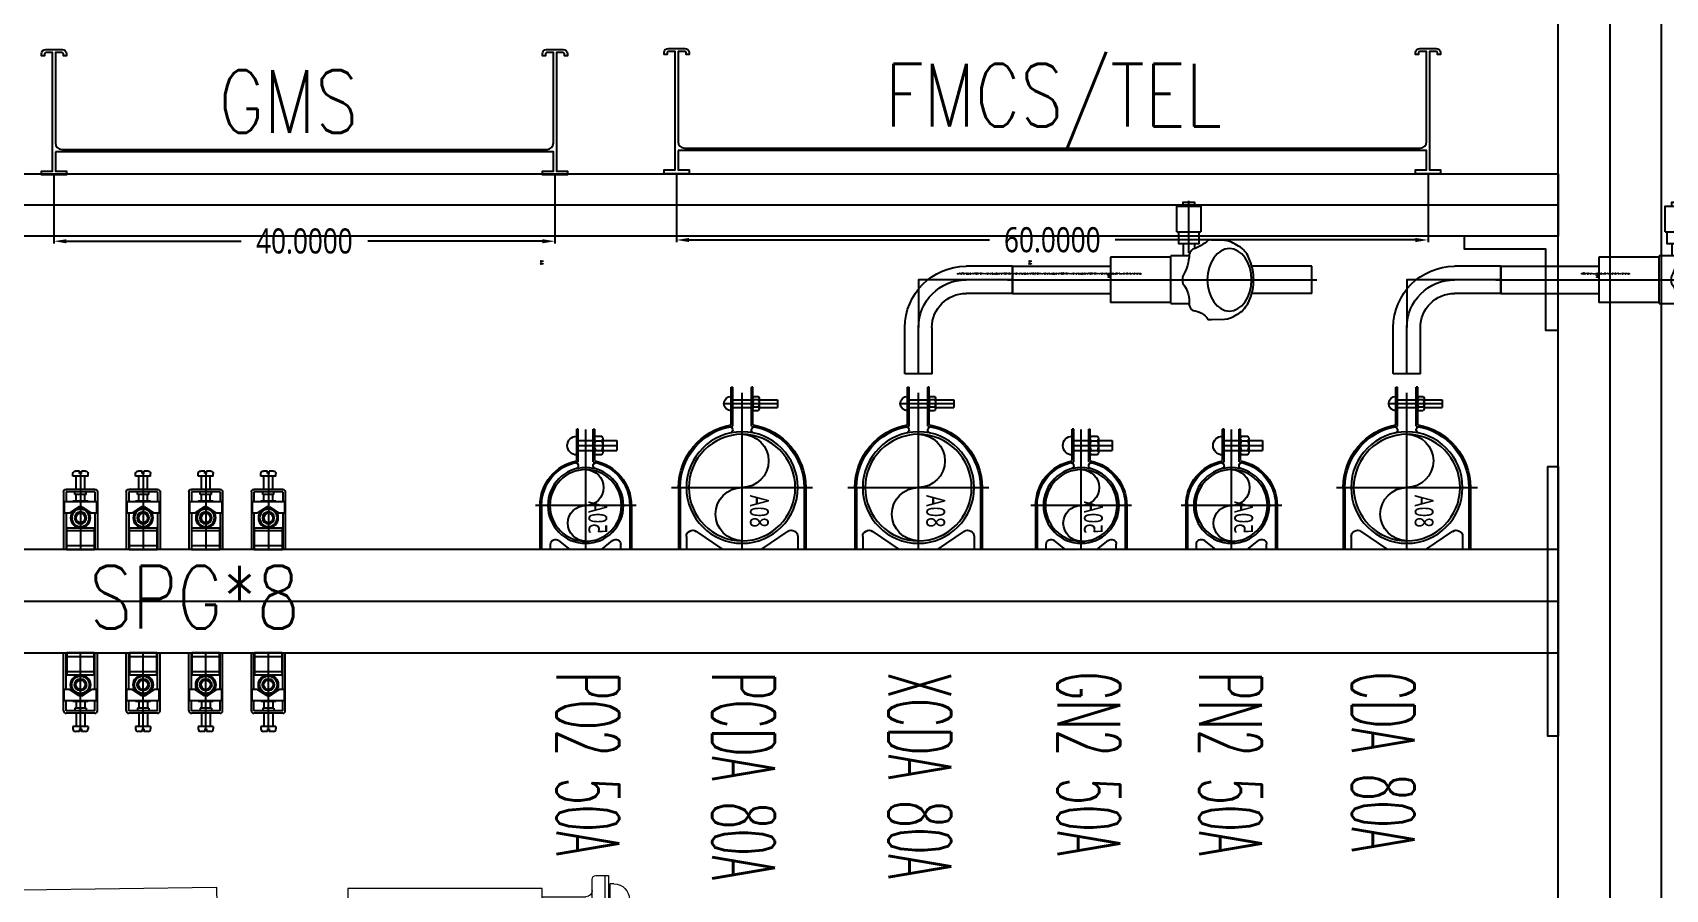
# Model space of a CAD drawing. Extents: x -18489 to 195597, y -1599 to 112111.
# Drawn here: x 11111.5 to 11241.8, y 26373.7 to 26442 of the extents above; entities that cross this region are included whole.
import ezdxf
from ezdxf.enums import TextEntityAlignment as Align

# ---------------------------------------------------------------- set-up
doc = ezdxf.new("R2010")
doc.units = 0
doc.header["$LTSCALE"] = 100
for name, pattern in [('188K-SM-07-F10-MECH-CR PIPE-Y2257103$0$AP7P1-SM-08-FNN-120-A(4)-SMP$0$18P2-SM-08-FNN-320-A(9)-20190318-JEN$0$SM-08-FNN-300-A(9)-JEN$0$15P6-SM-08-FNN-320-A(10)-UIS-TCM$0$15P6-SM-08-FNN-320-A(10)-UIS-TCM$0$15P6-SM-08-FNN-320-A(10)-UIS-TCM$0$15P6-SM-08-FNN-320-A(10)-UIS-TCM$0$15P6-SM-08-FNN-320-A(10)-UIS-TCM$0$15P6-SM-08-FNN-320-A(10)-UIS-TCM$0$15P6-SM-08-FNN-320-A(10)-UIS-TCM$0$8$0$F14P7-08-FNN-08-001_SPG$0$CENTER', [50.8, 31.75, -6.35, 6.35, -6.35]), ('188K-SM-07-F10-MECH-CR PIPE-Y2257103$0$AP7P1-SM-08-FNN-120-A(4)-SMP$0$18P2-SM-08-FNN-320-A(9)-20190318-JEN$0$SM-08-FNN-300-A(9)-JEN$0$15P6-SM-08-FNN-320-A(10)-UIS-TCM$0$15P6-SM-08-FNN-320-A(10)-UIS-TCM$0$15P6-SM-08-FNN-320-A(10)-UIS-TCM$0$15P6-SM-08-FNN-320-A(10)-UIS-TCM$0$15P6-SM-08-FNN-320-A(10)-UIS-TCM$0$15P6-SM-08-FNN-320-A(10)-UIS-TCM$0$15P6-SM-08-FNN-320-A(10)-UIS-TCM$0$8$0$F14P7-08-FNN-08-001_SPG$0$HIDDEN', [9.525, 6.35, -3.175]), ('188K-SM-07-F10-MECH-CR PIPE-Y2257103$0$CENTER', [2, 1.25, -0.25, 0.25, -0.25])]:
    doc.linetypes.add(name, pattern=pattern)
for name, color, linetype in [('188K-SM-07-F10-MECH-CR PIPE-Y2257103$0$0-AP7P1-SM-08-BG_CDA', 6, 'Continuous'), ('188K-SM-07-F10-MECH-CR PIPE-Y2257103$0$0-BG', 6, 'Continuous'), ('188K-SM-07-F10-MECH-CR PIPE-Y2257103$0$0-Y-CCD', 5, 'Continuous'), ('188K-SM-07-F10-MECH-CR PIPE-Y2257103$0$15P6-SM-08-FNN-320-A(10)-UIS-TCM$0$15P6-SM-08-FNN-320-A(10)-UIS-TCM$0$15P6-SM-08-FNN-320-A(10)-UIS-TCM$0$15P6-SM-08-FNN-320-A(10)-UIS-TCM$0$15P6-SM-08-FNN-320-A(10)-UIS-TCM$0$G-BG_XCDA.TXT', 21, 'Continuous'), ('188K-SM-07-F10-MECH-CR PIPE-Y2257103$0$18P6-SM-08-FNN-120-A(X)-20211124$0$0-L191043-PCWR-20.7-P', 6, 'Continuous'), ('188K-SM-07-F10-MECH-CR PIPE-Y2257103$0$18P6-SM-08-FNN-120-A(X)-20211124$0$0-和淞-G-BG_PN2', 116, 'Continuous'), ('188K-SM-07-F10-MECH-CR PIPE-Y2257103$0$AP7P1-SM-08-FNN-120-A(12.5)-SMP$0$18P6-SM-08-FNN-120-A(X)-20211124$0$0-和淞-G-BG_GN2', 5, 'Continuous'), ('188K-SM-07-F10-MECH-CR PIPE-Y2257103$0$AP7P1-SM-08-FNN-120-A(4)-SMP$0$18P2-SM-08-FNN-320-A(9)-20190318-JEN$0$SM-08-FNN-300-A(9)-JEN$0$15P6-SM-08-FNN-320-A(10)-UIS-TCM$0$15P6-SM-08-FNN-320-A(10)-UIS-TCM$0$15P6-SM-08-FNN-320-A(10)-UIS-TCM$0$15P6-SM-08-FNN-320-A(10)-UIS-TCM$0$15P6-SM-08-FNN-320-A(10)-UIS-TCM$0$8$0$F14P7-08-FNN-08-001_SPG$0$G-SPG_C-20%F2+N2#AC201', 120, 'Continuous'), ('188K-SM-07-F10-MECH-CR PIPE-Y2257103$0$DIM', 3, 'Continuous'), ('188K-SM-07-F10-MECH-CR PIPE-Y2257103$0$H-TXT', 7, 'Continuous'), ('188K-SM-07-F10-MECH-CR PIPE-Y2257103$0$SH-LINE-130', 2, 'Continuous'), ('188K-SM-07-F10-MECH-CR PIPE-Y2257103$0$UPW_PVDF', 7, 'Continuous')]:
    doc.layers.add(name, color=color, linetype=linetype)
doc.layers.add('188K-SM-07-F10-MECH-CR PIPE-Y2257103$0$Blcok.TXT', color=7, linetype='Continuous', plot=False)
doc.layers.add('188K-SM-07-F10-MECH-CR PIPE-Y2257103$0$Block.TXT', color=7, linetype='Continuous', plot=False)
doc.layers.add('188K-SM-07-F10-MECH-CR PIPE-Y2257103$0$PCW', color=3, linetype='Continuous', lineweight=5, true_color=0x00ff00)
doc.styles.add('188K-SM-07-F10-MECH-CR PIPE-Y2257103$0$AA-TXT', font='romans.shx', dxfattribs={"bigfont": 'chineset.shx'})
doc.styles.add('188K-SM-07-F10-MECH-CR PIPE-Y2257103$0$AP6A-SM-08-FNN-300-A(18)-BAY$0$15P6-SM-08-FNN-100-A(D)-UIS-TCM$0$SM-08-FNN-300-0_WWT(8)$0$SIMPLEX', font='SIMPLEX.shx', dxfattribs={"width": 0.7})
doc.styles.add('188K-SM-07-F10-MECH-CR PIPE-Y2257103$0$Standard', font='', dxfattribs={"width": 0.8})
doc.styles.add('188K-SM-07-F10-MECH-CR PIPE-Y2257103$0$TXT', font='txt.shx', dxfattribs={"width": 0.55, "bigfont": 'chineset.shx'})
doc.styles.get('188K-SM-07-F10-MECH-CR PIPE-Y2257103$0$Standard').set_extended_font_data('Microsoft JhengHei')
doc.dimstyles.new('188K-SM-07-F10-MECH-CR PIPE-Y2257103$0$Standard', dxfattribs={"dimtxt": 0.18, "dimasz": 0.18, "dimexe": 0.18, "dimexo": 0.0625, "dimgap": 0.09, "dimtad": 0, "dimtih": 1, "dimtoh": 1, "dimdec": 4, "dimzin": 0, "dimdsep": 46, "dimtxsty": '188K-SM-07-F10-MECH-CR PIPE-Y2257103$0$Standard', "dimcen": 0.09, "dimadec": 0, "dimazin": 0, "dimtfac": 1, "dimtdec": 4, "dimtofl": 0, "dimtmove": 0, "dimatfit": 3, "dimfxl": 1, "dimtolj": 1, "dimtzin": 0, "dimarcsym": 0})

# ---------------------------------------------------------------- blocks, each defined once
blk = doc.blocks.new('188K-SM-07-F10-MECH-CR PIPE-Y2257103$0$SEC-P-Clamp-80A')
at = {"color": 0, "linetype": 'ByBlock'}
for p, q in [((-13.7, 119.5), (-28.3, 119.5)), ((-28.3, 119.5), (-28.3, 113.5)), ((-13.7, 120.9), (-13.7, 112.2)), ((-9.5, 122.3), (-12.9, 122.3)), ((-12.9, 119.4), (-9.5, 119.4)), ((-8.7, 99.5), (-8.7, 129.5)), ((-8.7, 129.5), (-7.5, 129.5)), ((-8.7, 112.2), (-8.7, 120.9)), ((-7.5, 98.5), (-7.5, 129.5)), ((7.5, 119.5), (-7.5, 119.5)), ((7.5, 98.5), (7.5, 129.5)), ((8.7, 129.5), (7.5, 129.5)), ((8.7, 99.5), (8.7, 129.5)), ((-13.7, 113.5), (-28.3, 113.5)), ((-12.9, 113.6), (-9.5, 113.6)), ((-12.9, 110.8), (-9.5, 110.8)), ((7.5, 113.5), (-7.5, 113.5)), ((-50.8, 49.5), (-50.8, 0)), ((-49.5, 49.5), (-49.5, 0)), ((49.5, 49.5), (49.5, 0)), ((50.8, 49.5), (50.8, 0)), ((-15.2, 0), (-36.8, 14.6)), ((15.2, 0), (36.8, 14.6)), ((-50.8, 0), (50.8, 0)), ((-44.5, 10.4), (-44.5, 0)), ((44.5, 10.4), (44.5, 0))]:
    blk.add_line(p, q, dxfattribs=at)
at = {"color": 1, "linetype": '188K-SM-07-F10-MECH-CR PIPE-Y2257103$0$CENTER'}
for p, q in [((0, 0), (0, 129.1)), ((14.5, 116.5), (-28.3, 116.5)), ((56.3, 49.5), (-56.3, 49.5))]:
    blk.add_line(p, q, dxfattribs=at)
at = {"color": 0, "linetype": 'ByBlock'}
for radius in [44.5, 42.5]:
    blk.add_circle((0, 49.5), radius, dxfattribs=at)
for centre, radius, start, end in [((-12, 120.9), 1.7, 122.0046, 237.9954), ((-8.1, 116.5), 5.61, 149.0209, 210.9791), ((-10.4, 120.9), 1.7, 302.0046, 57.9954), ((-14.3, 116.5), 5.61, 329.0209, 30.9791), ((8.7, 116.5), 5.77, 270, 90), ((-12, 112.2), 1.7, 122.0046, 237.9954), ((-10.4, 112.2), 1.7, 302.0046, 57.9954), ((0, 49.5), 50.8, 99.8709, 180), ((0, 49.5), 49.5, 98.7059, 180), ((-10, 95.4), 2.5, 284.2411, 104.2411), ((0, 49.5), 49.5, 0, 81.2941), ((10, 95.4), 2.5, 75.7589, 255.7589), ((0, 49.5), 50.8, 0, 80.1291), ((-39.5, 10.4), 5, 55.9469, 180), ((39.5, 10.4), 5, 0, 124.0531)]:
    blk.add_arc(centre, radius, start, end, dxfattribs=at)
for centre, start, end in [((0, 70.8), 90, 270), ((0, 28.3), 270, 90)]:
    blk.add_arc(centre, 21.2, start, end)
at = {"color": 2, "linetype": 'ByBlock', "style": '188K-SM-07-F10-MECH-CR PIPE-Y2257103$0$Standard', "width": 0.75}
blk.add_text('80A', height=15, rotation=90, dxfattribs=at).set_placement((-13.8, 30.6), align=Align.MIDDLE)
blk = doc.blocks.new('*U1950')
at = {"color": 0}
blk.add_blockref('188K-SM-07-F10-MECH-CR PIPE-Y2257103$0$SEC-P-Clamp-80A', (0, 0), dxfattribs=at)
blk = doc.blocks.new('188K-SM-07-F10-MECH-CR PIPE-Y2257103$0$PCW-150Ax50A-L20-l_dwg_BFV-toyo-50A-f-3997985-SEC-F21')
at = {"layer": '188K-SM-07-F10-MECH-CR PIPE-Y2257103$0$PCW'}
for p, q in [((176568.5, 9726.3), (176569.5, 9726.3)), ((176572.5, 9736.1), (176572.5, 9655.1)), ((176582.5, 9666.1), (176582.5, 9733.1)), ((176622.5, 9719.1), (176587.5, 9719.1)), ((176568.5, 9710.6), (176569.5, 9710.6)), ((176568.5, 9697.6), (176569.5, 9697.6)), ((176622.5, 9689.1), (176587.5, 9689.1)), ((176564, 9675.2), (176562.3, 9667.3)), ((176564, 9669.7), (176564, 9680.2)), ((176565, 9682), (176569.5, 9682)), ((176565, 9678.5), (176569.5, 9678.5)), ((176585.5, 9682.5), (176590.3, 9682.5)), ((176585.5, 9678.7), (176590.3, 9678.7)), ((176591.3, 9669.3), (176591.3, 9680.6)), ((176591.3, 9679), (176592.5, 9679)), ((176565, 9671.5), (176569.5, 9671.5)), ((176569.5, 9668), (176565, 9668)), ((176572.5, 9663.1), (176579.5, 9663.1)), ((176585.5, 9671.2), (176590.3, 9671.2)), ((176585.5, 9667.5), (176590.3, 9667.5)), ((176559.8, 9654.8), (176564.8, 9656.7)), ((176574, 9647), (176573.3, 9649.7)), ((176547.2, 9639.8), (176547.8, 9600.6)), ((176562.6, 9626.1), (176575.6, 9631)), ((176572.4, 9603.2), (176572.7, 9600.6)), ((176573.8, 9601), (176573.5, 9603.6)), ((176579, 9598.4), (176581.2, 9599.1)), ((176579.4, 9597.3), (176581.6, 9598))]:
    blk.add_line(p, q, dxfattribs=at)
at = {"layer": '188K-SM-07-F10-MECH-CR PIPE-Y2257103$0$PCW', "color": 1, "true_color": 0xff0000}
blk.add_line((176561.3, 9694.1), (176561.3, 9714.1), dxfattribs=at)
at = {"layer": '188K-SM-07-F10-MECH-CR PIPE-Y2257103$0$PCW', "flags": 128}
for points in [[(176565.1, 9729.4), (176568.5, 9729.4), (176568.5, 9695.7), (176565.5, 9682)], [(176579.5, 9736.1), (176572.5, 9736.1), (176569.5, 9736.1), (176569.5, 9655.1)], [(176552.7, 9717), (176552.7, 9685.4), (176547.2, 9640.2)], [(176582.5, 9682.5), (176584.5, 9682.5), (176584.5, 9667.5), (176582.5, 9667.5)], [(176591.3, 9671), (176592.5, 9671), (176592.5, 9679), (176593.5, 9678), (176593.5, 9672), (176592.5, 9671)], [(176571.4, 9651.2), (176580.1, 9644.4), (176582, 9646.7), (176573.3, 9653.5)], [(176557.9, 9641.4), (176560.9, 9640.2), (176560.5, 9639.1), (176557.7, 9640.2)], [(176580.6, 9607.7), (176579.6, 9611.9), (176577.7, 9618.8)], [(176581.7, 9608.1), (176580.7, 9612.2), (176578.9, 9619.1)], [(176554.3, 9594.1), (176556.3, 9594.1), (176555.8, 9602.8)]]:
    blk.add_lwpolyline(points, dxfattribs=at)
for points in [[(176777.5, 9682.6), (176622.5, 9682.6), (176622.5, 9725.6), (176777.5, 9725.6)], [(176562.4, 9706.1), (176563.6, 9704.1), (176562.4, 9702.1), (176560.1, 9702.1), (176559, 9704.1), (176560.1, 9706.1)]]:
    blk.add_lwpolyline(points, close=True, dxfattribs=at)
at = {"layer": '188K-SM-07-F10-MECH-CR PIPE-Y2257103$0$PCW', "color": 1, "true_color": 0xff0000, "flags": 128}
blk.add_lwpolyline([(176551.3, 9704.1), (176617.5, 9704.1), (176782.5, 9704.1)], dxfattribs=at)
at = {"layer": '188K-SM-07-F10-MECH-CR PIPE-Y2257103$0$PCW'}
for centre, radius in [((176561.3, 9704.1), 4), ((176561.3, 9704.1), 2), ((176555.4, 9649.4), 2.06), ((176555.4, 9649.4), 1.41)]:
    blk.add_circle(centre, radius, dxfattribs=at)
for centre, radius, start, end in [((176565.1, 9717), 12.4, 90, 180), ((176579.5, 9733.1), 3, 0, 90), ((176587.5, 9724.1), 5, 180, 270), ((176587.5, 9684.1), 5, 90, 180), ((176566, 9680.2), 2.03, 120.5102, 239.4898), ((176570.6, 9675), 6.62, 148.1092, 211.8908), ((176586.8, 9680.6), 2.26, 123.8875, 236.1125), ((176592, 9675), 7.54, 150.1583, 209.8417), ((176589, 9680.6), 2.26, 303.8875, 56.1125), ((176583.8, 9675), 7.54, 330.1583, 29.8417), ((176836.8, 9607.2), 281, 167.6464, 180.9142), ((176566, 9669.7), 2.03, 120.5102, 239.4898), ((176579.5, 9666.1), 3, 270, 0), ((176586.8, 9669.3), 2.26, 123.8875, 236.1125), ((176589, 9669.3), 2.26, 303.8875, 56.1125), ((176566.8, 9651.2), 5.84, 62.8396, 110), ((176574.5, 9655.1), 5, 180, 232), ((176574.5, 9655.1), 2, 180, 232), ((176550.6, 9639.8), 3.44, 173.0887, 180.5618), ((176462.7, 9566.5), 116.9, 18.505, 36.0403), ((176568.4, 9645.5), 5.84, 359.3167, 15), ((176667.7, 9644.3), 93.5, 179.3168, 195.8177), ((176562.8, 9625.6), 0.584, 110.5352, 210.537), ((176462.7, 9566.5), 115.7, 18.505, 30.537), ((176575.8, 9630.4), 0.584, 8.5726, 110.5352), ((176667.7, 9644.3), 92.3, 188.5726, 195.8177), ((176554.3, 9600.7), 6.53, 180.5613, 270), ((176577.7, 9602.3), 5.26, 198.5051, 288.5045), ((176577.7, 9602.3), 4.09, 198.5051, 288.5045), ((176607.7, 9618.7), 29.2, 202.0741, 211.4646), ((176580.3, 9601.9), 2.92, 288.5053, 31.4646), ((176580.3, 9601.9), 4.09, 288.5053, 31.4646), ((176607.7, 9618.7), 28, 202.0741, 211.4646)]:
    blk.add_arc(centre, radius, start, end, dxfattribs=at)
blk = doc.blocks.new('188K-SM-07-F10-MECH-CR PIPE-Y2257103$0$SEC-P-Clamp-50A')
at = {"color": 0, "linetype": 'ByBlock'}
for p, q in [((-7.2, 71), (-7.2, 96)), ((-6, 96), (-7.2, 96)), ((-6, 70), (-6, 96)), ((6, 70), (6, 96)), ((6, 96), (7.2, 96)), ((7.2, 71), (7.2, 96)), ((-13.7, 87), (-24.8, 87)), ((-24.8, 87), (-24.8, 79)), ((-13.7, 79), (-24.8, 79)), ((-13.7, 88.6), (-13.7, 77.4)), ((-8, 90.5), (-12.9, 90.5)), ((-8, 86.7), (-12.9, 86.7)), ((-8, 79.2), (-12.9, 79.2)), ((-7.2, 77.4), (-7.2, 88.6)), ((6, 87), (-6, 87)), ((6, 79), (-6, 79)), ((-12.9, 75.5), (-8, 75.5)), ((-36.5, 35.2), (-36.5, 0)), ((-35.2, 35.2), (-35.2, 0)), ((35.2, 35.2), (35.2, 0)), ((36.5, 35.2), (36.5, 0)), ((-36.5, 0), (36.5, 0)), ((-28, 0), (-28, 4.2)), ((-12.5, 0), (-21.5, 7.3)), ((12.5, 0), (21.5, 7.3)), ((28, 0), (28, 4.2))]:
    blk.add_line(p, q, dxfattribs=at)
at = {"color": 1, "linetype": '188K-SM-07-F10-MECH-CR PIPE-Y2257103$0$CENTER'}
for p, q in [((0, 0), (0, 95.9)), ((7.2, 83), (-24.8, 83)), ((-40.2, 35.2), (40.2, 35.2))]:
    blk.add_line(p, q, dxfattribs=at)
at = {"color": 0, "linetype": 'ByBlock'}
for radius in [30.2, 28.6]:
    blk.add_circle((0, 35.2), radius, dxfattribs=at)
for centre, radius, start, end in [((-11.1, 88.6), 2.6, 133.818, 226.182), ((-4.5, 83), 9.2, 155.9322, 204.0678), ((-11.1, 77.4), 2.6, 133.818, 226.182), ((-9.8, 88.6), 2.6, 313.818, 46.182), ((-16.4, 83), 9.2, 335.9322, 24.0678), ((-9.8, 77.4), 2.6, 313.818, 46.182), ((7.2, 83), 7.51, 270, 90), ((0, 35.2), 36.4, 101.3926, 180), ((0, 35.2), 35.2, 99.8002, 180), ((-8.5, 66.9), 2.51, 279.2496, 105.0462), ((0, 35.2), 35.2, 0, 80.1998), ((8.5, 66.9), 2.51, 74.9538, 260.7504), ((0, 35.2), 36.4, 0, 78.6074), ((0, 49.5), 14.3, 90, 270), ((0, 21), 14.3, 270, 90), ((-24, 4.2), 4, 50.95, 180), ((24, 4.2), 4, 0, 129.05)]:
    blk.add_arc(centre, radius, start, end, dxfattribs=at)
at = {"color": 2, "linetype": 'ByBlock', "style": '188K-SM-07-F10-MECH-CR PIPE-Y2257103$0$Standard', "width": 0.75}
blk.add_text('50A', height=15, rotation=90, dxfattribs=at).set_placement((-9.7, 25.6), align=Align.MIDDLE)
blk = doc.blocks.new('*U671')
at = {"color": 0}
blk.add_blockref('188K-SM-07-F10-MECH-CR PIPE-Y2257103$0$SEC-P-Clamp-50A', (0, 0), dxfattribs=at)
blk = doc.blocks.new('*D1956')
at = {"layer": '188K-SM-07-F10-MECH-CR PIPE-Y2257103$0$DIM', "color": 0, "lineweight": -2, "transparency": 16777216}
for p, q in [((0, -0.06), (0, -5.47)), ((60, -0.06), (60, -5.47)), ((1, -5.29), (24.98, -5.29)), ((59, -5.29), (35.02, -5.29))]:
    blk.add_line(p, q, dxfattribs=at)
at = {"layer": '188K-SM-07-F10-MECH-CR PIPE-Y2257103$0$DIM', "color": 0, "transparency": 16777216}
for points in [[(1, -5.13), (1, -5.46), (0, -5.29)], [(59, -5.13), (59, -5.46), (60, -5.29)]]:
    blk.add_solid(points, dxfattribs=at)
at = {"layer": 'DefPoints', "color": 0, "transparency": 16777216}
for p in [(0, 0), (60, 0), (60, -5.29)]:
    blk.add_point(p, dxfattribs=at)
at = {"layer": '188K-SM-07-F10-MECH-CR PIPE-Y2257103$0$DIM', "color": 0, "transparency": 16777216, "insert": (30, -5.29), "char_height": 2, "attachment_point": 5, "style": '188K-SM-07-F10-MECH-CR PIPE-Y2257103$0$Standard'}
blk.add_mtext('\\A1;60.0000', dxfattribs=at)
blk = doc.blocks.new('*D684')
at = {"layer": '188K-SM-07-F10-MECH-CR PIPE-Y2257103$0$DIM', "color": 0, "lineweight": -2, "transparency": 16777216}
for p, q in [((0, -0.06), (0, -5.47)), ((40, -0.06), (40, -5.47)), ((1, -5.29), (14.94, -5.29)), ((39, -5.29), (25.06, -5.29))]:
    blk.add_line(p, q, dxfattribs=at)
at = {"layer": '188K-SM-07-F10-MECH-CR PIPE-Y2257103$0$DIM', "color": 0, "transparency": 16777216}
for points in [[(1, -5.13), (1, -5.46), (0, -5.29)], [(39, -5.13), (39, -5.46), (40, -5.29)]]:
    blk.add_solid(points, dxfattribs=at)
at = {"layer": 'DefPoints', "color": 0, "transparency": 16777216}
for p in [(0, 0), (40, 0), (40, -5.29)]:
    blk.add_point(p, dxfattribs=at)
at = {"layer": '188K-SM-07-F10-MECH-CR PIPE-Y2257103$0$DIM', "color": 0, "transparency": 16777216, "insert": (20, -5.29), "char_height": 2, "attachment_point": 5, "style": '188K-SM-07-F10-MECH-CR PIPE-Y2257103$0$Standard'}
blk.add_mtext('\\A1;40.0000', dxfattribs=at)
blk = doc.blocks.new('188K-SM-07-F10-MECH-CR PIPE-Y2257103$0$Bellow_15A_R')
at = {"color": 0}
for p, q in [((4.81, 1.8), (0, 1.8)), ((0, -1.8), (0, 1.8)), ((4.81, 1.9), (4.81, -1.9)), ((4.81, 1.9), (6.29, 1.9)), ((-7.83, 1.08), (0, 1.08)), ((-7.83, 1.08), (-7.83, -1.08)), ((16.07, 1.08), (11.29, 1.08)), ((16.07, 1.08), (16.07, -1.08)), ((-7.83, -1.08), (0, -1.08)), ((16.07, -1.08), (11.29, -1.08)), ((4.81, -1.8), (0, -1.8)), ((6.28, -1.9), (4.81, -1.9))]:
    blk.add_line(p, q, dxfattribs=at)
at = {"color": 2, "linetype": '188K-SM-07-F10-MECH-CR PIPE-Y2257103$0$CENTER', "ltscale": 3}
blk.add_line((-8.24, 0), (16.48, 0), dxfattribs=at)
at = {"color": 0}
blk.add_lwpolyline([(11.13, -1.55, -0.129678), (10.5, -2.5, -0.076709), (9.35, -3.11), (9.11, -3.14), (8.07, -3.17, -0.111401), (7.8, -3.16, 0.105556), (6.58, -2.45, -0.110801), (6.28, -2.02, 0.124714), (5.78, -0.3, -0.093313), (5.78, 0.3, 0.191988), (6.28, 2.02, -0.199243), (6.58, 2.45, 0.232869), (7.8, 3.16, -0.069384), (8.07, 3.17), (9.11, 3.14), (9.35, 3.11, -0.093734), (10.5, 2.49, -0.099389), (11.13, 1.55, -0.039332), (11.36, 0.8, -0.090181), (11.36, -0.8, -0.048841)], format="xyb", close=True, dxfattribs=at)
blk.add_ellipse((9.49, 0), major_axis=(0, -2.49), ratio=0.70911, dxfattribs=at)
blk = doc.blocks.new('*U2021')
at = {"color": 0}
for p, q in [((5.81, -2.88), (5.81, -1.9)), ((6.7, -2.88), (6.7, -2.49)), ((5.3, -3.84), (5.33, -3.82)), ((5.33, -3.82), (7.18, -3.82)), ((5.46, -3.5), (5.46, -3.5)), ((7.05, -2.88), (7.04, -2.88)), ((7.04, -3.5), (7.05, -3.5)), ((7.21, -3.84), (7.18, -3.82))]:
    blk.add_line(p, q, dxfattribs=at)
at = {"color": 2, "linetype": '188K-SM-07-F10-MECH-CR PIPE-Y2257103$0$CENTER'}
blk.add_line((6.25, -2.15), (6.25, -6.29), dxfattribs=at)
at = {"color": 0}
for points in [[(5.3, -3.83), (5.3, -5.88), (7.21, -5.88), (7.21, -3.83)], [(7.05, -3.82), (7.04, -2.88), (5.46, -2.88), (5.46, -2.88), (5.46, -3.82)], [(5.81, -5.88), (5.81, -6.2), (6.7, -6.2), (6.7, -5.88)]]:
    blk.add_lwpolyline(points, dxfattribs=at)
blk.add_blockref('188K-SM-07-F10-MECH-CR PIPE-Y2257103$0$Bellow_15A_R', (0, 0), dxfattribs=at)
at = {"layer": '188K-SM-07-F10-MECH-CR PIPE-Y2257103$0$Blcok.TXT', "color": 0, "style": '188K-SM-07-F10-MECH-CR PIPE-Y2257103$0$TXT', "width": 0.6}
for tag, p in [('進吹氣口', (-0.18, -0.29)), ('管徑', (-0.18, -0.41)), ('氣種', (-0.18, -0.54))]:
    blk.add_attdef(tag, p, '', height=0.1, dxfattribs=at)
blk = doc.blocks.new('*U2029')
at = {"color": 0}
for p, q in [((-2.23, -28.92), (-5.92, -28.92)), ((-2.23, -31.09), (-2.23, -28.92)), ((-2.23, -31.09), (-5.92, -31.09)), ((-10.81, -37.5), (-10.81, -33.81)), ((-8.65, -37.5), (-8.65, -33.81)), ((-10.81, -37.5), (-8.65, -37.5))]:
    blk.add_line(p, q, dxfattribs=at)
at = {"color": 1}
for p, q in [((-2.23, -30), (-5.92, -30)), ((-9.73, -37.5), (-9.73, -33.81))]:
    blk.add_line(p, q, dxfattribs=at)
at = {"color": 0}
for radius in [4.89, 2.73]:
    blk.add_arc((-5.92, -33.81), radius, 90, 180, dxfattribs=at)
at = {"color": 1}
blk.add_arc((-5.92, -33.81), 3.81, 90, 180, dxfattribs=at)
at = {"layer": 'DefPoints'}
blk.add_lwpolyline([(-9.73, -33.81), (-9.73, -30), (-5.92, -30)], dxfattribs=at)
blk = doc.blocks.new('188K-SM-07-F10-MECH-CR PIPE-Y2257103$0$AP7P1-SM-08-FNN-120-A(4)-SMP$0$18P2-SM-08-FNN-320-A(9)-20190318-JEN$0$SM-08-FNN-300-A(9)-JEN$0$15P6-SM-08-FNN-320-A(10)-UIS-TCM$0$15P6-SM-08-FNN-320-A(10)-UIS-TCM$0$15P6-SM-08-FNN-320-A(10)-UIS-TCM$0$15P6-SM-08-FNN-320-A(10)-UIS-TCM$0$15P6-SM-08-FNN-320-A(10)-UIS-TCM$0$15P6-SM-08-FNN-320-A(10)-UIS-TCM$0$15P6-SM-08-FNN-320-A(10)-UIS-TCM$0$8$0$F14P7-08-FNN-08-001_SPG$0$TubeClamp-6+10')
at = {"color": 0, "linetype": 'ByBlock'}
for p, q in [((-6, 43.6), (-6, 45.6)), ((-6, 43.6), (6, 43.6)), ((-4, 47.6), (-0.7, 47.6)), ((-3.5, 33), (-3.5, 43.6)), ((-0.7, 45.6), (-0.7, 47.6)), ((-0.7, 45.6), (0.8, 45.6)), ((0.8, 47.6), (4, 47.6)), ((0.8, 45.6), (0.8, 47.6)), ((3.5, 33), (3.5, 43.6)), ((6, 43.6), (6, 45.6)), ((-13.5, 31), (-13.5, 0)), ((-11.5, 33), (11.5, 33)), ((-11.5, 31), (-11.5, 23.1)), ((-11.5, 31), (11.5, 31)), ((-4.5, 29), (-4.5, 31)), ((-4.5, 29), (4.5, 29)), ((-3.5, 23.6), (-3.5, 29)), ((3.5, 23.6), (3.5, 29)), ((4.5, 29), (4.5, 31)), ((11.5, 31), (11.5, 23.1)), ((13.5, 31), (13.5, 0)), ((-12.9, 23.1), (13, 23.1)), ((-12.9, 23.1), (-12.9, 14.1)), ((-12.9, 14.1), (-8.7, 14.1)), ((-11.5, 14.1), (-11.5, 0)), ((-1, 19.1), (-8.7, 14.1)), ((-6, 23.6), (6, 23.6)), ((-6, 23.6), (-6, 23.1)), ((-1, 19.1), (1, 19.1)), ((1, 19.1), (8.8, 14.1)), ((6, 23.6), (6, 23.1)), ((8.8, 14.1), (13, 14.1)), ((11.5, 14.1), (11.5, 0)), ((13, 23.1), (13, 14.1)), ((-11, -12.1), (11, -12.1))]:
    blk.add_line(p, q, dxfattribs=at)
at = {"color": 1, "linetype": '188K-SM-07-F10-MECH-CR PIPE-Y2257103$0$AP7P1-SM-08-FNN-120-A(4)-SMP$0$18P2-SM-08-FNN-320-A(9)-20190318-JEN$0$SM-08-FNN-300-A(9)-JEN$0$15P6-SM-08-FNN-320-A(10)-UIS-TCM$0$15P6-SM-08-FNN-320-A(10)-UIS-TCM$0$15P6-SM-08-FNN-320-A(10)-UIS-TCM$0$15P6-SM-08-FNN-320-A(10)-UIS-TCM$0$15P6-SM-08-FNN-320-A(10)-UIS-TCM$0$15P6-SM-08-FNN-320-A(10)-UIS-TCM$0$15P6-SM-08-FNN-320-A(10)-UIS-TCM$0$8$0$F14P7-08-FNN-08-001_SPG$0$CENTER'}
blk.add_line((0, 47.6), (0, -15.2), dxfattribs=at)
at = {"color": 8, "linetype": '188K-SM-07-F10-MECH-CR PIPE-Y2257103$0$AP7P1-SM-08-FNN-120-A(4)-SMP$0$18P2-SM-08-FNN-320-A(9)-20190318-JEN$0$SM-08-FNN-300-A(9)-JEN$0$15P6-SM-08-FNN-320-A(10)-UIS-TCM$0$15P6-SM-08-FNN-320-A(10)-UIS-TCM$0$15P6-SM-08-FNN-320-A(10)-UIS-TCM$0$15P6-SM-08-FNN-320-A(10)-UIS-TCM$0$15P6-SM-08-FNN-320-A(10)-UIS-TCM$0$15P6-SM-08-FNN-320-A(10)-UIS-TCM$0$15P6-SM-08-FNN-320-A(10)-UIS-TCM$0$8$0$F14P7-08-FNN-08-001_SPG$0$HIDDEN'}
for p, q in [((-13.5, 0), (-13.5, -15)), ((-11.5, 0), (-11.5, -15)), ((-11, 0), (11, 0)), ((11.5, 0), (11.5, -15)), ((13.5, 0), (13.5, -15)), ((-13.5, -15), (-11.5, -15)), ((11.5, -15), (13.5, -15))]:
    blk.add_line(p, q, dxfattribs=at)
at = {"color": 0, "linetype": 'ByBlock'}
blk.add_lwpolyline([(-11, 2.4), (-11, -15.2), (11, -15.2), (11, 2.4)], close=True, dxfattribs=at)
for radius in [7.94, 6.94, 4.76, 3.76]:
    blk.add_circle((0, 10.3), radius, dxfattribs=at)
for centre, start, end in [((-4, 45.6), 90, 180), ((4, 45.6), 0, 90), ((-11.5, 31), 90, 180), ((11.5, 31), 0, 90)]:
    blk.add_arc(centre, 2, start, end, dxfattribs=at)
blk = doc.blocks.new('*U1955')
blk.add_lwpolyline([(0.12, 1.84), (0.12, 0.3), (1, 0.3), (1, 0), (-1, 0), (-1, 0.3), (-0.12, 0.3), (-0.12, 9.76), (-0.66, 9.76, 0.414213562), (-0.76, 9.66), (-0.76, 9.5), (-1, 9.5), (-1, 9.66, -0.414213562), (-0.66, 10), (0.66, 10, -0.414213562), (1, 9.66), (1, 9.5), (0.76, 9.5), (0.76, 9.66, 0.414213562), (0.66, 9.76), (0.12, 9.76), (0.12, 2.54, 0.414213562), (0.62, 2.04), (59.38, 2.04, 0.414213562), (59.88, 2.54), (59.88, 9.76), (59.34, 9.76, 0.414213562), (59.24, 9.66), (59.24, 9.5), (59, 9.5), (59, 9.66, -0.414213562), (59.34, 10), (60.66, 10, -0.414213562), (61, 9.66), (61, 9.5), (60.76, 9.5), (60.76, 9.66, 0.414213562), (60.66, 9.76), (60.12, 9.76), (60.12, 0.3), (61, 0.3), (61, 0), (59, 0), (59, 0.3), (59.88, 0.3), (59.88, 1.84)], format="xyb", close=True)
at = {"layer": '188K-SM-07-F10-MECH-CR PIPE-Y2257103$0$DIM'}
dim = blk.add_linear_dim(base=(60, -5.29392), p1=(0, 0), p2=(60, 0), dimstyle='188K-SM-07-F10-MECH-CR PIPE-Y2257103$0$Standard', override={"dimtxt": 2, "dimasz": 1, "dimfxl": 0.1}, dxfattribs=at)
dim.commit()
dim.dimension.update_dxf_attribs({"geometry": '*D1956', "text_midpoint": (30, -5.29392)})
blk = doc.blocks.new('*U683')
blk.add_lwpolyline([(0.12, 1.84), (0.12, 0.3), (1, 0.3), (1, 0), (-1, 0), (-1, 0.3), (-0.12, 0.3), (-0.12, 9.76), (-0.66, 9.76, 0.414213562), (-0.76, 9.66), (-0.76, 9.5), (-1, 9.5), (-1, 9.66, -0.414213562), (-0.66, 10), (0.66, 10, -0.414213562), (1, 9.66), (1, 9.5), (0.76, 9.5), (0.76, 9.66, 0.414213562), (0.66, 9.76), (0.12, 9.76), (0.12, 2.54, 0.414213562), (0.62, 2.04), (39.38, 2.04, 0.414213562), (39.88, 2.54), (39.88, 9.76), (39.34, 9.76, 0.414213562), (39.24, 9.66), (39.24, 9.5), (39, 9.5), (39, 9.66, -0.414213562), (39.34, 10), (40.66, 10, -0.414213562), (41, 9.66), (41, 9.5), (40.76, 9.5), (40.76, 9.66, 0.414213562), (40.66, 9.76), (40.12, 9.76), (40.12, 0.3), (41, 0.3), (41, 0), (39, 0), (39, 0.3), (39.88, 0.3), (39.88, 1.84)], format="xyb", close=True)
at = {"layer": '188K-SM-07-F10-MECH-CR PIPE-Y2257103$0$DIM'}
dim = blk.add_linear_dim(base=(40, -5.29392), p1=(0, 0), p2=(40, 0), dimstyle='188K-SM-07-F10-MECH-CR PIPE-Y2257103$0$Standard', override={"dimtxt": 2, "dimasz": 1, "dimfxl": 0.1}, dxfattribs=at)
dim.commit()
dim.dimension.update_dxf_attribs({"geometry": '*D684', "text_midpoint": (20, -5.29392)})
blk = doc.blocks.new('188K-SM-07-F10-MECH-CR PIPE-Y2257103$0$Mero')
at = {"layer": '188K-SM-07-F10-MECH-CR PIPE-Y2257103$0$SH-LINE-130', "ltscale": 0.1}
blk.add_line((10734.24, -72906.48), (10604.24, -72906.48), dxfattribs=at)
for points in [[(10734.24, -73013.98), (10734.24, -72789.78), (10738.37, -72789.78), (10738.37, -73013.98)], [(10742.5, -73013.98), (10742.5, -72789.78), (10738.37, -72789.78), (10738.37, -73013.98)], [(10734.24, -72908.98), (10604.24, -72908.98), (10604.24, -72903.98), (10734.24, -72903.98)], [(10734.24, -72908.98), (10726.74, -72908.98), (10726.74, -72909.98), (10733.24, -72909.98), (10733.24, -72916.48), (10734.24, -72916.48)], [(10734.24, -72927.36), (10734.24, -72948.86), (10733.44, -72948.86), (10733.44, -72927.36)], [(10734.24, -72933.98), (10605.04, -72933.98), (10605.04, -72938.11), (10734.24, -72938.11)], [(10734.24, -72942.24), (10605.04, -72942.24), (10605.04, -72938.11), (10734.24, -72938.11)]]:
    blk.add_lwpolyline(points, close=True, dxfattribs=at)
at = {"layer": '188K-SM-07-F10-MECH-CR PIPE-Y2257103$0$0-AP7P1-SM-08-BG_CDA'}
ref = blk.add_blockref('*U2021', (10737.51, -72912.45), dxfattribs=dict(at, xscale=-1, rotation=180))
ref.add_attrib('進吹氣口', 'IOPP', (10737.53, -72912.16), dxfattribs={"layer": '188K-SM-07-F10-MECH-CR PIPE-Y2257103$0$Blcok.TXT', "color": 0, "height": 0.1, "rotation": 180, "style": '188K-SM-07-F10-MECH-CR PIPE-Y2257103$0$TXT', "width": 0.6})
ref.add_attrib('管徑', '15A', (10737.47, -72912.04), dxfattribs={"layer": '188K-SM-07-F10-MECH-CR PIPE-Y2257103$0$Blcok.TXT', "color": 0, "height": 0.1, "rotation": 180, "style": '188K-SM-07-F10-MECH-CR PIPE-Y2257103$0$TXT', "width": 0.6})
ref.add_attrib('氣種', '188K-SM-07-F10-MECH-CR PIPE-Y2257103$0$0-AP7P1-SM-08-BG_CDA', (10740, -72911.91), dxfattribs={"layer": '188K-SM-07-F10-MECH-CR PIPE-Y2257103$0$Blcok.TXT', "color": 0, "height": 0.1, "rotation": 180, "style": '188K-SM-07-F10-MECH-CR PIPE-Y2257103$0$TXT', "width": 0.6})
ref = blk.add_blockref('*U2029', (10692.17, -72922.18), dxfattribs=dict(at, xscale=-1.000000000000001, rotation=90))
ref.add_attrib('氣種', 'CHW', (10691.98, -72911.02), dxfattribs={"layer": '188K-SM-07-F10-MECH-CR PIPE-Y2257103$0$Block.TXT', "height": 0.1, "style": '188K-SM-07-F10-MECH-CR PIPE-Y2257103$0$TXT', "width": 0.6})
ref.add_attrib('管徑', '250A', (10691.95, -72911.21), dxfattribs={"layer": '188K-SM-07-F10-MECH-CR PIPE-Y2257103$0$Block.TXT', "height": 0.1, "style": '188K-SM-07-F10-MECH-CR PIPE-Y2257103$0$TXT', "width": 0.6})
at = {"layer": '188K-SM-07-F10-MECH-CR PIPE-Y2257103$0$0-AP7P1-SM-08-BG_CDA', "xscale": -0.1, "yscale": 0.1, "zscale": 0.1}
blk.add_blockref('*U1950', (10722.17, -72933.98), dxfattribs=at)
at = {"layer": '188K-SM-07-F10-MECH-CR PIPE-Y2257103$0$0-BG', "xscale": -0.1, "yscale": 0.1, "zscale": 0.1}
blk.add_blockref('*U671', (10656.6, -72933.98), dxfattribs=at)
at = {"layer": '188K-SM-07-F10-MECH-CR PIPE-Y2257103$0$0-Y-CCD', "color": 5}
for name, p in [('*U683', (10614.14, -72904.08)), ('*U1955', (10663.86, -72903.98))]:
    blk.add_blockref(name, p, dxfattribs=at)
at = {"layer": '188K-SM-07-F10-MECH-CR PIPE-Y2257103$0$15P6-SM-08-FNN-320-A(10)-UIS-TCM$0$15P6-SM-08-FNN-320-A(10)-UIS-TCM$0$15P6-SM-08-FNN-320-A(10)-UIS-TCM$0$15P6-SM-08-FNN-320-A(10)-UIS-TCM$0$15P6-SM-08-FNN-320-A(10)-UIS-TCM$0$G-BG_XCDA.TXT'}
ref = blk.add_blockref('*U2021', (10698.51, -72912.45), dxfattribs=dict(at, xscale=-1, rotation=180))
ref.add_attrib('進吹氣口', 'IOPP', (10698.53, -72912.16), dxfattribs={"layer": '188K-SM-07-F10-MECH-CR PIPE-Y2257103$0$Blcok.TXT', "color": 0, "height": 0.1, "rotation": 180, "style": '188K-SM-07-F10-MECH-CR PIPE-Y2257103$0$TXT', "width": 0.6})
ref.add_attrib('管徑', '15A', (10698.47, -72912.04), dxfattribs={"layer": '188K-SM-07-F10-MECH-CR PIPE-Y2257103$0$Blcok.TXT', "color": 0, "height": 0.1, "rotation": 180, "style": '188K-SM-07-F10-MECH-CR PIPE-Y2257103$0$TXT', "width": 0.6})
ref.add_attrib('氣種', '188K-SM-07-F10-MECH-CR PIPE-Y2257103$0$15P6-SM-08-FNN-320-A(10)-UIS-TCM$0$15P6-SM-08-FNN-320-A(10)-UIS-TCM$0$15P6-SM-08-FNN-320-A(10)-UIS-TCM$0$15P6-SM-08-FNN-320-A(10)-UIS-TCM$0$15P6-SM-08-FNN-320-A(10)-UIS-TCM$0$G-BG_XCDA.TXT', (10701, -72911.91), dxfattribs={"layer": '188K-SM-07-F10-MECH-CR PIPE-Y2257103$0$Blcok.TXT', "color": 0, "height": 0.1, "rotation": 180, "style": '188K-SM-07-F10-MECH-CR PIPE-Y2257103$0$TXT', "width": 0.6})
ref = blk.add_blockref('*U2029', (10653.17, -72922.18), dxfattribs=dict(at, xscale=-1.000000000000001, rotation=90))
ref.add_attrib('氣種', 'CHW', (10652.98, -72911.02), dxfattribs={"layer": '188K-SM-07-F10-MECH-CR PIPE-Y2257103$0$Block.TXT', "height": 0.1, "style": '188K-SM-07-F10-MECH-CR PIPE-Y2257103$0$TXT', "width": 0.6})
ref.add_attrib('管徑', '250A', (10652.95, -72911.21), dxfattribs={"layer": '188K-SM-07-F10-MECH-CR PIPE-Y2257103$0$Block.TXT', "height": 0.1, "style": '188K-SM-07-F10-MECH-CR PIPE-Y2257103$0$TXT', "width": 0.6})
at = {"layer": '188K-SM-07-F10-MECH-CR PIPE-Y2257103$0$15P6-SM-08-FNN-320-A(10)-UIS-TCM$0$15P6-SM-08-FNN-320-A(10)-UIS-TCM$0$15P6-SM-08-FNN-320-A(10)-UIS-TCM$0$15P6-SM-08-FNN-320-A(10)-UIS-TCM$0$15P6-SM-08-FNN-320-A(10)-UIS-TCM$0$G-BG_XCDA.TXT', "xscale": -0.1000000000000002, "yscale": 0.1000000000000002, "zscale": 0.1}
for p in [(10669.09, -72933.98), (10683.17, -72933.98)]:
    blk.add_blockref('*U1950', p, dxfattribs=at)
at = {"layer": '188K-SM-07-F10-MECH-CR PIPE-Y2257103$0$18P6-SM-08-FNN-120-A(X)-20211124$0$0-L191043-PCWR-20.7-P', "xscale": 0.09999999999999998, "yscale": 0.09999999999999998, "zscale": 0.09999999999999998, "rotation": 0.8139830700452169}
blk.add_blockref('188K-SM-07-F10-MECH-CR PIPE-Y2257103$0$PCW-150Ax50A-L20-l_dwg_BFV-toyo-50A-f-3997985-SEC-F21', (-7035.02, -74184.52), dxfattribs=at)
at = {"layer": '188K-SM-07-F10-MECH-CR PIPE-Y2257103$0$18P6-SM-08-FNN-120-A(X)-20211124$0$0-L191043-PCWR-20.7-P', "xscale": -0.1, "yscale": 0.1, "zscale": 0.1}
blk.add_blockref('188K-SM-07-F10-MECH-CR PIPE-Y2257103$0$PCW-150Ax50A-L20-l_dwg_BFV-toyo-50A-f-3997985-SEC-F21', (28315.37, -73933.6), dxfattribs=at)
at = {"layer": '188K-SM-07-F10-MECH-CR PIPE-Y2257103$0$18P6-SM-08-FNN-120-A(X)-20211124$0$0-和淞-G-BG_PN2', "xscale": -0.1, "yscale": 0.1, "zscale": 0.1}
blk.add_blockref('*U671', (10708.17, -72933.98), dxfattribs=at)
at = {"layer": '188K-SM-07-F10-MECH-CR PIPE-Y2257103$0$AP7P1-SM-08-FNN-120-A(12.5)-SMP$0$18P6-SM-08-FNN-120-A(X)-20211124$0$0-和淞-G-BG_GN2', "xscale": -0.1, "yscale": 0.1, "zscale": 0.1}
blk.add_blockref('*U671', (10696.17, -72933.98), dxfattribs=at)
at = {"layer": '188K-SM-07-F10-MECH-CR PIPE-Y2257103$0$H-TXT', "color": 7, "style": '188K-SM-07-F10-MECH-CR PIPE-Y2257103$0$AP6A-SM-08-FNN-300-A(18)-BAY$0$15P6-SM-08-FNN-100-A(D)-UIS-TCM$0$SM-08-FNN-300-0_WWT(8)$0$SIMPLEX', "text_generation_flag": 6, "width": 0.5}
for s, p in [('PO2 50A', (10656.78, -72943.73, 0)), ('PCDA 80A', (10669.2, -72943.73, 0)), ('XCDA 80A', (10683.28, -72943.73, 0)), ('GN2 50A', (10696.77, -72943.73, 0)), ('PN2 50A', (10708.09, -72943.73, 0)), ('CDA 80A', (10720.28, -72943.73, 0))]:
    blk.add_text(s, height=5, rotation=90, dxfattribs=at).set_placement(p, align=Align.MIDDLE_LEFT)
at = {"layer": '188K-SM-07-F10-MECH-CR PIPE-Y2257103$0$UPW_PVDF', "style": '188K-SM-07-F10-MECH-CR PIPE-Y2257103$0$AA-TXT', "width": 0.8}
for s, p in [('FMCS/TEL', (10680.5, -72897.72)), ('GMS', (10627.3, -72898.22)), ('SPG*8', (10616.96, -72937.79))]:
    blk.add_text(s, height=5, dxfattribs=at).set_placement(p, align=Align.MIDDLE_LEFT)
blk = doc.blocks.new('188K-SM-07-F10-MECH-CR PIPE-Y2257103')
at = {"layer": '188K-SM-07-F10-MECH-CR PIPE-Y2257103$0$0-BG'}
blk.add_blockref('188K-SM-07-F10-MECH-CR PIPE-Y2257103$0$Mero', (499.02, 99334.763), dxfattribs=at)
at = {"layer": '188K-SM-07-F10-MECH-CR PIPE-Y2257103$0$AP7P1-SM-08-FNN-120-A(4)-SMP$0$18P2-SM-08-FNN-320-A(9)-20190318-JEN$0$SM-08-FNN-300-A(9)-JEN$0$15P6-SM-08-FNN-320-A(10)-UIS-TCM$0$15P6-SM-08-FNN-320-A(10)-UIS-TCM$0$15P6-SM-08-FNN-320-A(10)-UIS-TCM$0$15P6-SM-08-FNN-320-A(10)-UIS-TCM$0$15P6-SM-08-FNN-320-A(10)-UIS-TCM$0$8$0$F14P7-08-FNN-08-001_SPG$0$G-SPG_C-20%F2+N2#AC201', "xscale": -0.09999999999854498, "yscale": 0.09999999999854498, "zscale": 0.09999999999854481}
for p in [(11115.281, 26402.284), (11120.281, 26402.284), (11125.281, 26402.284), (11130.281, 26402.284)]:
    blk.add_blockref('188K-SM-07-F10-MECH-CR PIPE-Y2257103$0$AP7P1-SM-08-FNN-120-A(4)-SMP$0$18P2-SM-08-FNN-320-A(9)-20190318-JEN$0$SM-08-FNN-300-A(9)-JEN$0$15P6-SM-08-FNN-320-A(10)-UIS-TCM$0$15P6-SM-08-FNN-320-A(10)-UIS-TCM$0$15P6-SM-08-FNN-320-A(10)-UIS-TCM$0$15P6-SM-08-FNN-320-A(10)-UIS-TCM$0$15P6-SM-08-FNN-320-A(10)-UIS-TCM$0$15P6-SM-08-FNN-320-A(10)-UIS-TCM$0$15P6-SM-08-FNN-320-A(10)-UIS-TCM$0$8$0$F14P7-08-FNN-08-001_SPG$0$TubeClamp-6+10', p, dxfattribs=at)
at = {"layer": '188K-SM-07-F10-MECH-CR PIPE-Y2257103$0$AP7P1-SM-08-FNN-120-A(4)-SMP$0$18P2-SM-08-FNN-320-A(9)-20190318-JEN$0$SM-08-FNN-300-A(9)-JEN$0$15P6-SM-08-FNN-320-A(10)-UIS-TCM$0$15P6-SM-08-FNN-320-A(10)-UIS-TCM$0$15P6-SM-08-FNN-320-A(10)-UIS-TCM$0$15P6-SM-08-FNN-320-A(10)-UIS-TCM$0$15P6-SM-08-FNN-320-A(10)-UIS-TCM$0$8$0$F14P7-08-FNN-08-001_SPG$0$G-SPG_C-20%F2+N2#AC201', "xscale": 0.09999999999854481, "yscale": 0.09999999999854481, "zscale": 0.09999999999854481, "rotation": 180}
for p in [(11115.281, 26391.024), (11120.281, 26391.024), (11125.281, 26391.024), (11130.281, 26391.024)]:
    blk.add_blockref('188K-SM-07-F10-MECH-CR PIPE-Y2257103$0$AP7P1-SM-08-FNN-120-A(4)-SMP$0$18P2-SM-08-FNN-320-A(9)-20190318-JEN$0$SM-08-FNN-300-A(9)-JEN$0$15P6-SM-08-FNN-320-A(10)-UIS-TCM$0$15P6-SM-08-FNN-320-A(10)-UIS-TCM$0$15P6-SM-08-FNN-320-A(10)-UIS-TCM$0$15P6-SM-08-FNN-320-A(10)-UIS-TCM$0$15P6-SM-08-FNN-320-A(10)-UIS-TCM$0$15P6-SM-08-FNN-320-A(10)-UIS-TCM$0$15P6-SM-08-FNN-320-A(10)-UIS-TCM$0$8$0$F14P7-08-FNN-08-001_SPG$0$TubeClamp-6+10', p, dxfattribs=at)

msp = doc.modelspace()

# ---------------------------------------------------------------- block references
msp.add_blockref('188K-SM-07-F10-MECH-CR PIPE-Y2257103', (0, 0))

doc.saveas('drawing.dxf')
